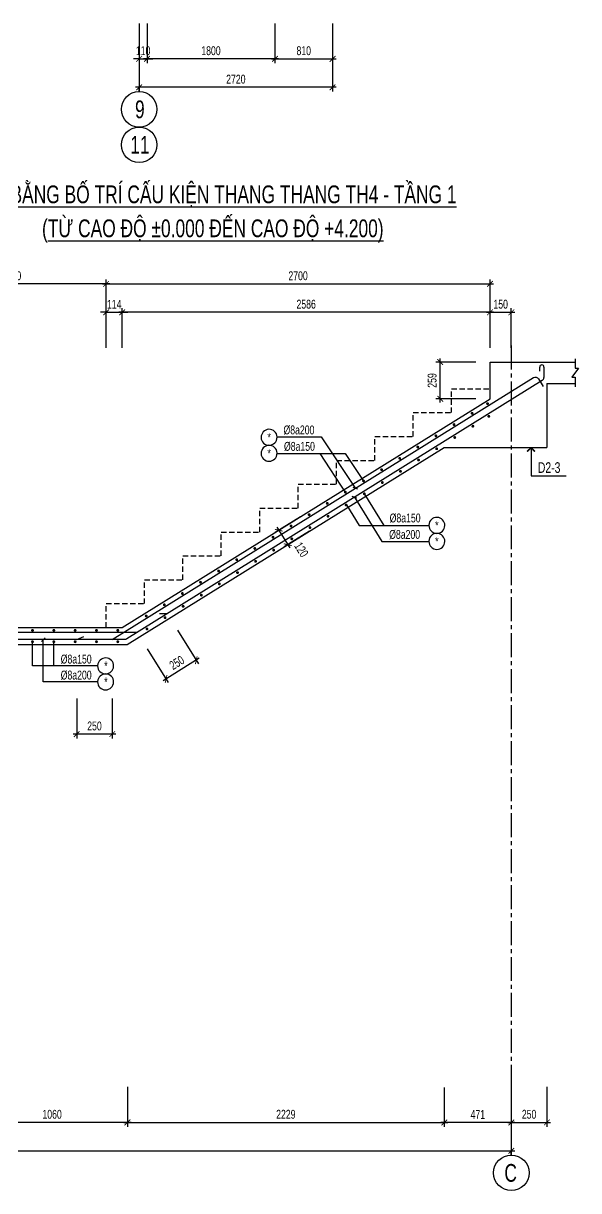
# Model space of a CAD drawing. Header units: millimetres. Extents: x -77370 to 109412, y -14880 to 214694.
# Drawn here: x 14428 to 22239, y 5794 to 22222 of the extents above; entities that cross this region are included whole.
import ezdxf
from ezdxf.enums import TextEntityAlignment as Align

# ---------------------------------------------------------------- set-up
doc = ezdxf.new("R2010")
doc.units = ezdxf.units.MM
doc.header["$LTSCALE"] = 300
doc.header["$MEASUREMENT"] = 0
doc.header["$PDMODE"] = 66
doc.linetypes.add('CENTER2', pattern=[1.125, 0.75, -0.125, 0.125, -0.125])
doc.linetypes.add('HIDDEN', pattern=[0.375, 0.25, -0.125])
doc.layers.get('0').update_dxf_attribs({"linetype": 'CONTINUOUS'})
doc.layers.get('DEFPOINTS').update_dxf_attribs({"linetype": 'CONTINUOUS'})
for name, color, linetype in [('CDC.01.AXIS', 160, 'CENTER2'), ('CDC.02.DIM', 1, 'CONTINUOUS'), ('CDC.03.BORDER', 3, 'CONTINUOUS'), ('CDC.04.HIDDEN', 8, 'HIDDEN'), ('CDC.05.STEEL', 4, 'CONTINUOUS'), ('CDC.06.TEXT', 2, 'CONTINUOUS'), ('CDC.11.NOTE', 8, 'CONTINUOUS'), ('CDC.14.STEELNUM', 2, 'CONTINUOUS'), ('KCS_SNODE', 6, 'CONTINUOUS')]:
    doc.layers.add(name, color=color, linetype=linetype)
doc.styles.add('KCS_SMTEXT', font='arial.ttf', dxfattribs={"width": 0.7})
doc.styles.add('SMTEXT', font='arial.ttf', dxfattribs={"width": 0.7})
doc.dimstyles.new('KCS_DIM25', dxfattribs={"dimscale": 2, "dimtxt": 62.5, "dimasz": 40, "dimexe": 30, "dimexo": 0, "dimgap": 25, "dimtad": 1, "dimdec": 0, "dimlfac": 0.5, "dimzin": 13, "dimdsep": 46, "dimtxsty": 'KCS_SMTEXT', "dimblk": 'ARCHTICK', "dimcen": 0, "dimdle": 25, "dimclrd": 1, "dimclre": 1, "dimclrt": 2, "dimadec": 0, "dimazin": 0, "dimtfac": 1, "dimtdec": 0, "dimtix": 1, "dimtmove": 2, "dimatfit": 3, "dimfxl": 1, "dimtolj": 1, "dimtzin": 13, "dimarcsym": 0})
doc.dimstyles.new('KCS_DIM50', dxfattribs={"dimscale": 2, "dimtxt": 62.5, "dimasz": 40, "dimexe": 30, "dimexo": 0, "dimgap": 25, "dimtad": 1, "dimdec": 0, "dimzin": 13, "dimdsep": 46, "dimtxsty": 'KCS_SMTEXT', "dimblk": 'ARCHTICK', "dimcen": 0, "dimdle": 25, "dimclrd": 1, "dimclre": 1, "dimclrt": 2, "dimadec": 0, "dimazin": 0, "dimtfac": 1, "dimtdec": 0, "dimtix": 1, "dimtmove": 2, "dimatfit": 3, "dimfxl": 1, "dimtolj": 1, "dimtzin": 13, "dimarcsym": 0})

# ---------------------------------------------------------------- blocks, each defined once
blk = doc.blocks.new('_ArchTick')
at = {"color": 0, "linetype": 'ByBlock', "const_width": 0.15}
blk.add_lwpolyline([(-0.5, -0.5), (0.5, 0.5)], dxfattribs=at)
blk = doc.blocks.new('*D220')
at = {"layer": 'CDC.02.DIM', "color": 1, "lineweight": -2, "transparency": 16777216}
for p, q in [((16057, 22222), (16057, 21262)), ((18777, 22222), (18777, 21262)), ((18827, 21322), (16007, 21322))]:
    blk.add_line(p, q, dxfattribs=at)
at = {"layer": 'DEFPOINTS', "color": 0, "transparency": 16777216}
for p in [(16057, 22222), (18777, 22222), (16057, 21322)]:
    blk.add_point(p, dxfattribs=at)
at = {"layer": 'CDC.02.DIM', "color": 1, "lineweight": -2, "transparency": 16777216, "xscale": 80, "yscale": 80, "zscale": 80, "rotation": 180}
blk.add_blockref('_ArchTick', (16057, 21322), dxfattribs=at)
at = {"layer": 'CDC.02.DIM', "color": 1, "lineweight": -2, "transparency": 16777216, "xscale": 80, "yscale": 80, "zscale": 80}
blk.add_blockref('_ArchTick', (18777, 21322), dxfattribs=at)
at = {"layer": 'CDC.02.DIM', "color": 2, "transparency": 16777216, "insert": (17417, 21436), "char_height": 125, "attachment_point": 5, "style": 'KCS_SMTEXT'}
blk.add_mtext('\\A1;2720', dxfattribs=at)
blk = doc.blocks.new('*D221')
at = {"layer": 'CDC.02.DIM', "color": 1, "lineweight": -2, "transparency": 16777216}
for p, q in [((16057, 22222), (16057, 21662)), ((16167, 22222), (16167, 21662)), ((16057, 21722), (15977, 21722)), ((16057, 21722), (16167, 21722)), ((16167, 21722), (16247, 21722))]:
    blk.add_line(p, q, dxfattribs=at)
at = {"layer": 'DEFPOINTS', "color": 0, "transparency": 16777216}
for p in [(16057, 22222), (16167, 22222), (16167, 21722)]:
    blk.add_point(p, dxfattribs=at)
at = {"layer": 'CDC.02.DIM', "color": 1, "lineweight": -2, "transparency": 16777216, "xscale": 80, "yscale": 80, "zscale": 80}
blk.add_blockref('_ArchTick', (16057, 21722), dxfattribs=at)
at = {"layer": 'CDC.02.DIM', "color": 1, "lineweight": -2, "transparency": 16777216, "xscale": 80, "yscale": 80, "zscale": 80, "rotation": 180}
blk.add_blockref('_ArchTick', (16167, 21722), dxfattribs=at)
at = {"layer": 'CDC.02.DIM', "color": 2, "transparency": 16777216, "insert": (16112, 21836), "char_height": 125, "attachment_point": 5, "style": 'KCS_SMTEXT'}
blk.add_mtext('\\A1;110', dxfattribs=at)
blk = doc.blocks.new('*D228')
at = {"layer": 'CDC.02.DIM', "color": 1, "lineweight": -2, "transparency": 16777216}
for p, q in [((16167, 22222), (16167, 21662)), ((17967, 22222), (17967, 21662)), ((18017, 21722), (16117, 21722))]:
    blk.add_line(p, q, dxfattribs=at)
at = {"layer": 'DEFPOINTS', "color": 0, "transparency": 16777216}
for p in [(16167, 22222), (17967, 22222), (16167, 21722)]:
    blk.add_point(p, dxfattribs=at)
at = {"layer": 'CDC.02.DIM', "color": 1, "lineweight": -2, "transparency": 16777216, "xscale": 80, "yscale": 80, "zscale": 80, "rotation": 180}
blk.add_blockref('_ArchTick', (16167, 21722), dxfattribs=at)
at = {"layer": 'CDC.02.DIM', "color": 1, "lineweight": -2, "transparency": 16777216, "xscale": 80, "yscale": 80, "zscale": 80}
blk.add_blockref('_ArchTick', (17967, 21722), dxfattribs=at)
at = {"layer": 'CDC.02.DIM', "color": 2, "transparency": 16777216, "insert": (17067, 21836), "char_height": 125, "attachment_point": 5, "style": 'KCS_SMTEXT'}
blk.add_mtext('\\A1;1800', dxfattribs=at)
blk = doc.blocks.new('*D328')
at = {"layer": 'CDC.02.DIM', "color": 1, "lineweight": -2, "transparency": 16777216}
for p, q in [((15592, 17655), (15592, 18615)), ((20992, 17655), (20992, 18615)), ((15542, 18555), (21042, 18555))]:
    blk.add_line(p, q, dxfattribs=at)
at = {"layer": 'DEFPOINTS', "color": 0, "transparency": 16777216}
for p in [(20992, 18555), (15592, 17655), (20992, 17655)]:
    blk.add_point(p, dxfattribs=at)
at = {"layer": 'CDC.02.DIM', "color": 1, "lineweight": -2, "transparency": 16777216, "xscale": 80, "yscale": 80, "zscale": 80, "rotation": 180}
blk.add_blockref('_ArchTick', (15592, 18555), dxfattribs=at)
at = {"layer": 'CDC.02.DIM', "color": 1, "lineweight": -2, "transparency": 16777216, "xscale": 80, "yscale": 80, "zscale": 80}
blk.add_blockref('_ArchTick', (20992, 18555), dxfattribs=at)
at = {"layer": 'CDC.02.DIM', "color": 2, "transparency": 16777216, "insert": (18292, 18669), "char_height": 125, "attachment_point": 5, "style": 'KCS_SMTEXT'}
blk.add_mtext('\\A1;2700', dxfattribs=at)
blk = doc.blocks.new('*D329')
at = {"layer": 'CDC.02.DIM', "color": 1, "lineweight": -2, "transparency": 16777216}
for p, q in [((4692, 7254), (4692, 6294)), ((21292, 7254), (21292, 6294)), ((4642, 6354), (21342, 6354))]:
    blk.add_line(p, q, dxfattribs=at)
at = {"layer": 'DEFPOINTS', "color": 0, "transparency": 16777216}
for p in [(4692, 7254), (21292, 7254), (21292, 6354)]:
    blk.add_point(p, dxfattribs=at)
at = {"layer": 'CDC.02.DIM', "color": 1, "lineweight": -2, "transparency": 16777216, "xscale": 80, "yscale": 80, "zscale": 80, "rotation": 180}
blk.add_blockref('_ArchTick', (4692, 6354), dxfattribs=at)
at = {"layer": 'CDC.02.DIM', "color": 1, "lineweight": -2, "transparency": 16777216, "xscale": 80, "yscale": 80, "zscale": 80}
blk.add_blockref('_ArchTick', (21292, 6354), dxfattribs=at)
at = {"layer": 'CDC.02.DIM', "color": 2, "transparency": 16777216, "insert": (12992, 6468), "char_height": 125, "attachment_point": 5, "style": 'KCS_SMTEXT'}
blk.add_mtext('\\A1;8300', dxfattribs=at)
blk = doc.blocks.new('*D203')
at = {"layer": 'CDC.02.DIM', "color": 1, "lineweight": -2, "transparency": 16777216}
for p, q in [((20349, 7244), (20349, 6694)), ((21292, 7254), (21292, 6694)), ((21342, 6754), (20299, 6754))]:
    blk.add_line(p, q, dxfattribs=at)
at = {"layer": 'DEFPOINTS', "color": 0, "transparency": 16777216}
for p in [(20349, 7244), (21292, 7254), (20349, 6754)]:
    blk.add_point(p, dxfattribs=at)
at = {"layer": 'CDC.02.DIM', "color": 1, "lineweight": -2, "transparency": 16777216, "xscale": 80, "yscale": 80, "zscale": 80, "rotation": 180}
blk.add_blockref('_ArchTick', (20349, 6754), dxfattribs=at)
at = {"layer": 'CDC.02.DIM', "color": 1, "lineweight": -2, "transparency": 16777216, "xscale": 80, "yscale": 80, "zscale": 80}
blk.add_blockref('_ArchTick', (21292, 6754), dxfattribs=at)
at = {"layer": 'CDC.02.DIM', "color": 2, "transparency": 16777216, "insert": (20821, 6867), "char_height": 125, "attachment_point": 5, "style": 'KCS_SMTEXT'}
blk.add_mtext('\\A1;471', dxfattribs=at)
blk = doc.blocks.new('*D332')
at = {"layer": 'CDC.02.DIM', "color": 1, "lineweight": -2, "transparency": 16777216}
for p, q in [((13772, 7254), (13772, 6694)), ((15892, 7254), (15892, 6694)), ((15942, 6754), (13722, 6754))]:
    blk.add_line(p, q, dxfattribs=at)
at = {"layer": 'DEFPOINTS', "color": 0, "transparency": 16777216}
for p in [(13772, 7254), (15892, 7254), (13772, 6754)]:
    blk.add_point(p, dxfattribs=at)
at = {"layer": 'CDC.02.DIM', "color": 1, "lineweight": -2, "transparency": 16777216, "xscale": 80, "yscale": 80, "zscale": 80, "rotation": 180}
blk.add_blockref('_ArchTick', (13772, 6754), dxfattribs=at)
at = {"layer": 'CDC.02.DIM', "color": 1, "lineweight": -2, "transparency": 16777216, "xscale": 80, "yscale": 80, "zscale": 80}
blk.add_blockref('_ArchTick', (15892, 6754), dxfattribs=at)
at = {"layer": 'CDC.02.DIM', "color": 2, "transparency": 16777216, "insert": (14832, 6868), "char_height": 125, "attachment_point": 5, "style": 'KCS_SMTEXT'}
blk.add_mtext('\\A1;1060', dxfattribs=at)
blk = doc.blocks.new('*D335')
at = {"layer": 'CDC.02.DIM', "color": 1, "lineweight": -2, "transparency": 16777216}
for p, q in [((12932, 17655), (12932, 18615)), ((15592, 17655), (15592, 18615)), ((15642, 18555), (12882, 18555))]:
    blk.add_line(p, q, dxfattribs=at)
at = {"layer": 'DEFPOINTS', "color": 0, "transparency": 16777216}
for p in [(12932, 18555), (12932, 17655), (15592, 17655)]:
    blk.add_point(p, dxfattribs=at)
at = {"layer": 'CDC.02.DIM', "color": 1, "lineweight": -2, "transparency": 16777216, "xscale": 80, "yscale": 80, "zscale": 80, "rotation": 180}
blk.add_blockref('_ArchTick', (12932, 18555), dxfattribs=at)
at = {"layer": 'CDC.02.DIM', "color": 1, "lineweight": -2, "transparency": 16777216, "xscale": 80, "yscale": 80, "zscale": 80}
blk.add_blockref('_ArchTick', (15592, 18555), dxfattribs=at)
at = {"layer": 'CDC.02.DIM', "color": 2, "transparency": 16777216, "insert": (14262, 18669), "char_height": 125, "attachment_point": 5, "style": 'KCS_SMTEXT'}
blk.add_mtext('\\A1;1330', dxfattribs=at)
blk = doc.blocks.new('*D345')
at = {"layer": 'CDC.02.DIM', "color": 1, "lineweight": -2, "transparency": 16777216}
for p, q in [((18325, 15278), (17969, 15057)), ((17994, 15131), (18174, 14842)), ((18452, 15074), (18096, 14853))]:
    blk.add_line(p, q, dxfattribs=at)
at = {"layer": 'DEFPOINTS', "color": 0, "transparency": 16777216}
for p in [(18325, 15278), (18452, 15074), (18147, 14885)]:
    blk.add_point(p, dxfattribs=at)
at = {"layer": 'CDC.02.DIM', "color": 1, "lineweight": -2, "transparency": 16777216, "xscale": 80, "yscale": 80, "zscale": 80}
for p, rotation in [((18020, 15089), 121.890791767614), ((18147, 14885), 301.890791767614)]:
    blk.add_blockref('_ArchTick', p, dxfattribs=dict(at, rotation=rotation))
at = {"layer": 'CDC.02.DIM', "color": 2, "transparency": 16777216, "insert": (18338, 14815), "char_height": 125, "attachment_point": 5, "rotation": 301.8908, "style": 'KCS_SMTEXT'}
blk.add_mtext('\\A1;120', dxfattribs=at)
blk = doc.blocks.new('*D350')
at = {"layer": 'CDC.02.DIM', "color": 1, "lineweight": -2, "transparency": 16777216}
for p, q in [((15178, 12719), (15178, 12159)), ((15678, 12719), (15678, 12159)), ((15728, 12219), (15128, 12219))]:
    blk.add_line(p, q, dxfattribs=at)
at = {"layer": 'DEFPOINTS', "color": 0, "transparency": 16777216}
for p in [(15178, 12719), (15678, 12719), (15178, 12219)]:
    blk.add_point(p, dxfattribs=at)
at = {"layer": 'CDC.02.DIM', "color": 1, "lineweight": -2, "transparency": 16777216, "xscale": 80, "yscale": 80, "zscale": 80, "rotation": 180}
blk.add_blockref('_ArchTick', (15178, 12219), dxfattribs=at)
at = {"layer": 'CDC.02.DIM', "color": 1, "lineweight": -2, "transparency": 16777216, "xscale": 80, "yscale": 80, "zscale": 80}
blk.add_blockref('_ArchTick', (15678, 12219), dxfattribs=at)
at = {"layer": 'CDC.02.DIM', "color": 2, "transparency": 16777216, "insert": (15428, 12333), "char_height": 125, "attachment_point": 5, "style": 'KCS_SMTEXT'}
blk.add_mtext('\\A1;250', dxfattribs=at)
blk = doc.blocks.new('*D202')
at = {"layer": 'CDC.02.DIM', "color": 1, "lineweight": -2, "transparency": 16777216}
for p, q in [((15892, 7254), (15892, 6694)), ((20349, 7244), (20349, 6694)), ((15842, 6754), (20399, 6754))]:
    blk.add_line(p, q, dxfattribs=at)
at = {"layer": 'DEFPOINTS', "color": 0, "transparency": 16777216}
for p in [(15892, 7254), (20349, 7244), (20349, 6754)]:
    blk.add_point(p, dxfattribs=at)
at = {"layer": 'CDC.02.DIM', "color": 1, "lineweight": -2, "transparency": 16777216, "xscale": 80, "yscale": 80, "zscale": 80, "rotation": 180}
blk.add_blockref('_ArchTick', (15892, 6754), dxfattribs=at)
at = {"layer": 'CDC.02.DIM', "color": 1, "lineweight": -2, "transparency": 16777216, "xscale": 80, "yscale": 80, "zscale": 80}
blk.add_blockref('_ArchTick', (20349, 6754), dxfattribs=at)
at = {"layer": 'CDC.02.DIM', "color": 2, "transparency": 16777216, "insert": (18120, 6868), "char_height": 125, "attachment_point": 5, "style": 'KCS_SMTEXT'}
blk.add_mtext('\\A1;2229', dxfattribs=at)
blk = doc.blocks.new('*D400')
at = {"layer": 'CDC.02.DIM', "color": 1, "lineweight": -2, "transparency": 16777216}
for p, q in [((16596, 13684), (16891, 13208)), ((16171, 13420), (16467, 12944)), ((16902, 13286), (16393, 12969))]:
    blk.add_line(p, q, dxfattribs=at)
at = {"layer": 'DEFPOINTS', "color": 0, "transparency": 16777216}
for p in [(16596, 13684), (16171, 13420), (16435, 12995)]:
    blk.add_point(p, dxfattribs=at)
at = {"layer": 'CDC.02.DIM', "color": 1, "lineweight": -2, "transparency": 16777216, "xscale": 80, "yscale": 80, "zscale": 80}
for p, rotation in [((16860, 13259), 31.89079179731521), ((16435, 12995), 211.8907917973152)]:
    blk.add_blockref('_ArchTick', p, dxfattribs=dict(at, rotation=rotation))
at = {"layer": 'CDC.02.DIM', "color": 2, "transparency": 16777216, "insert": (16587, 13224), "char_height": 125, "attachment_point": 5, "rotation": 31.8908, "style": 'KCS_SMTEXT'}
blk.add_mtext('\\A1;250', dxfattribs=at)
blk = doc.blocks.new('*D403')
at = {"layer": 'CDC.02.DIM', "color": 1, "lineweight": -2, "transparency": 16777216}
for p, q in [((21292, 7254), (21292, 6694)), ((21792, 7254), (21792, 6694)), ((21242, 6754), (21842, 6754))]:
    blk.add_line(p, q, dxfattribs=at)
at = {"layer": 'DEFPOINTS', "color": 0, "transparency": 16777216}
for p in [(21292, 7254), (21792, 7254), (21792, 6754)]:
    blk.add_point(p, dxfattribs=at)
at = {"layer": 'CDC.02.DIM', "color": 1, "lineweight": -2, "transparency": 16777216, "xscale": 80, "yscale": 80, "zscale": 80, "rotation": 180}
blk.add_blockref('_ArchTick', (21292, 6754), dxfattribs=at)
at = {"layer": 'CDC.02.DIM', "color": 1, "lineweight": -2, "transparency": 16777216, "xscale": 80, "yscale": 80, "zscale": 80}
blk.add_blockref('_ArchTick', (21792, 6754), dxfattribs=at)
at = {"layer": 'CDC.02.DIM', "color": 2, "transparency": 16777216, "insert": (21542, 6868), "char_height": 125, "attachment_point": 5, "style": 'KCS_SMTEXT'}
blk.add_mtext('\\A1;250', dxfattribs=at)
blk = doc.blocks.new('*D230')
at = {"layer": 'CDC.02.DIM', "color": 1, "lineweight": -2, "transparency": 16777216}
for p, q in [((17967, 22222), (17967, 21662)), ((18777, 22222), (18777, 21662)), ((17917, 21722), (18827, 21722))]:
    blk.add_line(p, q, dxfattribs=at)
at = {"layer": 'DEFPOINTS', "color": 0, "transparency": 16777216}
for p in [(17967, 22222), (18777, 22222), (18777, 21722)]:
    blk.add_point(p, dxfattribs=at)
at = {"layer": 'CDC.02.DIM', "color": 1, "lineweight": -2, "transparency": 16777216, "xscale": 80, "yscale": 80, "zscale": 80, "rotation": 180}
blk.add_blockref('_ArchTick', (17967, 21722), dxfattribs=at)
at = {"layer": 'CDC.02.DIM', "color": 1, "lineweight": -2, "transparency": 16777216, "xscale": 80, "yscale": 80, "zscale": 80}
blk.add_blockref('_ArchTick', (18777, 21722), dxfattribs=at)
at = {"layer": 'CDC.02.DIM', "color": 2, "transparency": 16777216, "insert": (18372, 21836), "char_height": 125, "attachment_point": 5, "style": 'KCS_SMTEXT'}
blk.add_mtext('\\A1;810', dxfattribs=at)
blk = doc.blocks.new('*D1447')
at = {"layer": 'CDC.02.DIM', "color": 1, "lineweight": -2, "transparency": 16777216}
for p, q in [((15592, 18155), (15512, 18155)), ((15592, 17655), (15592, 18215)), ((15592, 18155), (15819, 18155)), ((15819, 17655), (15819, 18215)), ((15819, 18155), (15899, 18155))]:
    blk.add_line(p, q, dxfattribs=at)
at = {"layer": 'DEFPOINTS', "color": 0, "transparency": 16777216}
for p in [(15819, 18155), (15592, 17655), (15819, 17655)]:
    blk.add_point(p, dxfattribs=at)
at = {"layer": 'CDC.02.DIM', "color": 1, "lineweight": -2, "transparency": 16777216, "xscale": 80, "yscale": 80, "zscale": 80}
blk.add_blockref('_ArchTick', (15592, 18155), dxfattribs=at)
at = {"layer": 'CDC.02.DIM', "color": 1, "lineweight": -2, "transparency": 16777216, "xscale": 80, "yscale": 80, "zscale": 80, "rotation": 180}
blk.add_blockref('_ArchTick', (15819, 18155), dxfattribs=at)
at = {"layer": 'CDC.02.DIM', "color": 2, "transparency": 16777216, "insert": (15706, 18268), "char_height": 125, "attachment_point": 5, "style": 'KCS_SMTEXT'}
blk.add_mtext('\\A1;114', dxfattribs=at)
blk = doc.blocks.new('*D1448')
at = {"layer": 'CDC.02.DIM', "color": 1, "lineweight": -2, "transparency": 16777216}
for p, q in [((21042, 18155), (15769, 18155)), ((15819, 17655), (15819, 18215)), ((20992, 17655), (20992, 18215))]:
    blk.add_line(p, q, dxfattribs=at)
at = {"layer": 'DEFPOINTS', "color": 0, "transparency": 16777216}
for p in [(15819, 18155), (15819, 17655), (20992, 17655)]:
    blk.add_point(p, dxfattribs=at)
at = {"layer": 'CDC.02.DIM', "color": 1, "lineweight": -2, "transparency": 16777216, "xscale": 80, "yscale": 80, "zscale": 80, "rotation": 180}
blk.add_blockref('_ArchTick', (15819, 18155), dxfattribs=at)
at = {"layer": 'CDC.02.DIM', "color": 1, "lineweight": -2, "transparency": 16777216, "xscale": 80, "yscale": 80, "zscale": 80}
blk.add_blockref('_ArchTick', (20992, 18155), dxfattribs=at)
at = {"layer": 'CDC.02.DIM', "color": 2, "transparency": 16777216, "insert": (18406, 18269), "char_height": 125, "attachment_point": 5, "style": 'KCS_SMTEXT'}
blk.add_mtext('\\A1;2586', dxfattribs=at)
blk = doc.blocks.new('*D1449')
at = {"layer": 'CDC.02.DIM', "color": 1, "lineweight": -2, "transparency": 16777216}
for p, q in [((20792, 17455), (20232, 17455)), ((20292, 16888), (20292, 17505)), ((20792, 16938), (20232, 16938))]:
    blk.add_line(p, q, dxfattribs=at)
at = {"layer": 'DEFPOINTS', "color": 0, "transparency": 16777216}
for p in [(20292, 17455), (20792, 17455), (20792, 16938)]:
    blk.add_point(p, dxfattribs=at)
at = {"layer": 'CDC.02.DIM', "color": 1, "lineweight": -2, "transparency": 16777216, "xscale": 80, "yscale": 80, "zscale": 80}
for p, rotation in [((20292, 17455), 90), ((20292, 16938), 270)]:
    blk.add_blockref('_ArchTick', p, dxfattribs=dict(at, rotation=rotation))
at = {"layer": 'CDC.02.DIM', "color": 2, "transparency": 16777216, "insert": (20178, 17196), "char_height": 125, "attachment_point": 5, "rotation": 90, "style": 'KCS_SMTEXT'}
blk.add_mtext('\\A1;259', dxfattribs=at)
blk = doc.blocks.new('*D1453')
at = {"layer": 'CDC.02.DIM', "color": 1, "lineweight": -2, "transparency": 16777216}
for p, q in [((20942, 18155), (21342, 18155)), ((20992, 17655), (20992, 18215)), ((21292, 17655), (21292, 18215))]:
    blk.add_line(p, q, dxfattribs=at)
at = {"layer": 'DEFPOINTS', "color": 0, "transparency": 16777216}
for p in [(21292, 18155), (20992, 17655), (21292, 17655)]:
    blk.add_point(p, dxfattribs=at)
at = {"layer": 'CDC.02.DIM', "color": 1, "lineweight": -2, "transparency": 16777216, "xscale": 80, "yscale": 80, "zscale": 80, "rotation": 180}
blk.add_blockref('_ArchTick', (20992, 18155), dxfattribs=at)
at = {"layer": 'CDC.02.DIM', "color": 1, "lineweight": -2, "transparency": 16777216, "xscale": 80, "yscale": 80, "zscale": 80}
blk.add_blockref('_ArchTick', (21292, 18155), dxfattribs=at)
at = {"layer": 'CDC.02.DIM', "color": 2, "transparency": 16777216, "insert": (21142, 18269), "char_height": 125, "attachment_point": 5, "style": 'KCS_SMTEXT'}
blk.add_mtext('\\A1;150', dxfattribs=at)

msp = doc.modelspace()

# ---------------------------------------------------------------- linework, layer by layer
at = {"layer": 'CDC.01.AXIS', "ltscale": 1.5}
msp.add_line((21292, 17688.4), (21292, 7254.1), dxfattribs=at)
at = {"layer": 'CDC.02.DIM'}
msp.add_line((16056.9, 21261.9), (16056.9, 21316.9), dxfattribs=at)
for centre in [(16056.9, 21011.9), (16056.9, 20511.9), (21292, 6044.1)]:
    msp.add_circle(centre, 250, dxfattribs=at)
at = {"layer": 'CDC.03.BORDER'}
for p, q in [((20992, 16937.6), (20992, 17454.9)), ((20992, 17454.9), (22192, 17454.9)), ((21792, 17154.9), (21792, 16254.9)), ((15819.2, 13718.9), (20992, 16937.6)), ((15887.7, 13478.9), (20349.2, 16254.9)), ((20349.2, 16254.9), (21792, 16254.9)), ((12932, 13718.9), (15819.2, 13718.9)), ((13767.7, 13478.9), (15887.7, 13478.9))]:
    msp.add_line(p, q, dxfattribs=at)
at = {"layer": 'CDC.03.BORDER', "elevation": 0}
msp.add_lwpolyline([(21792, 17154.9), (22192, 17154.9)], dxfattribs=at)
at = {"layer": 'CDC.04.HIDDEN', "elevation": 0}
msp.add_lwpolyline([(15592, 13718.9), (15592, 14054.9), (16132, 14054.9), (16132, 14390.9), (16672, 14390.9), (16672, 14726.9), (17212, 14726.9), (17212, 15062.9), (17752, 15062.9), (17752, 15398.9), (18292, 15398.9), (18292, 15734.9), (18832, 15734.9), (18832, 16070.9), (19372, 16070.9), (19372, 16406.9), (19912, 16406.9), (19912, 16742.9), (20452, 16742.9), (20452, 17078.9), (20992, 17078.9)], dxfattribs=at)
at = {"layer": 'CDC.05.STEEL'}
for p, q in [((21691.2, 17324.9), (21691.2, 17384.9)), ((21751.2, 17384.9), (21751.2, 17237.5)), ((16453, 13913.1), (16343, 13913.1)), ((15178.5, 13548.9), (15279.9, 13591.5))]:
    msp.add_line(p, q, dxfattribs=at)
at = {"layer": 'CDC.05.STEEL', "elevation": 0}
msp.add_lwpolyline([(21727.6, 17195.1), (15882.3, 13558, -0.1400549), (15851.7, 13548.9), (13002, 13548.9, -1), (13002, 13608.9), (13062, 13608.9)], format="xyb", dxfattribs=at)
at = {"layer": 'CDC.05.STEEL', "color": 4, "elevation": 0}
for points in [[(15678.5, 13548.9), (21604.2, 17236, -0.4142136), (21673.1, 17220), (21739.6, 17113)], [(16028.5, 13648.9), (13022, 13648.9, 0.4142136), (12972, 13598.9), (12972, 13066.2)]]:
    msp.add_lwpolyline(points, format="xyb", dxfattribs=at)
at = {"layer": 'CDC.05.STEEL'}
for centre, radius, start, end in [((21721.2, 17384.9), 30, 0, 180), ((21701.2, 17237.5), 50, 301.89079, 0)]:
    msp.add_arc(centre, radius, start, end, dxfattribs=at)
at = {"layer": 'CDC.11.NOTE'}
for p, q in [((17997, 16404.2), (18617.2, 16404.2)), ((18617.2, 16404.2), (19098.3, 15676.8)), ((17997.2, 16166.5), (18955.5, 16166.5)), ((18596.4, 16166.5), (18960.5, 15616)), ((18955.5, 16166.5), (19214.9, 15774.3)), ((18971.2, 15447.8), (19152.3, 15156.8)), ((19086.8, 15551.9), (19472.6, 14931.8)), ((19152.3, 15156.8), (20131.7, 15156.8)), ((19472.6, 14931.8), (20131.7, 14931.8)), ((21292, 6294.1), (21292, 6349.1))]:
    msp.add_line(p, q, dxfattribs=at)
at = {"layer": 'CDC.11.NOTE', "color": 1, "elevation": 0}
msp.add_lwpolyline([(22192, 17501.8), (22192, 17367.4), (22238.9, 17367.4), (22145.2, 17242.4), (22192, 17242.4), (22192, 17108)], dxfattribs=at)
at = {"layer": 'CDC.11.NOTE', "elevation": 0}
for points in [[(21569.5, 16254.9), (21622.6, 16201.9), (21619, 16198.3), (21569.5, 16249.9), (21520, 16198.3), (21516.5, 16201.9), (21569.5, 16254.9), (21569.5, 15854.1), (22062.9, 15854.1)], [(19216.8, 15612.3), (19500.7, 15156.8)], [(15472.6, 13178.9), (14558.2, 13178.9), (14558.2, 13528.9)], [(15472.6, 12953.9), (14706.2, 12953.9), (14706.2, 13548.9)], [(14857.8, 13178.9), (14857.8, 13528.9)]]:
    msp.add_lwpolyline(points, dxfattribs=at)
at = {"layer": 'CDC.11.NOTE', "color": 3, "elevation": 0}
for points in [[(19131.6, 15666.1), (19065, 15687.4)], [(19120.1, 15541.2), (19053.4, 15562.5)], [(14732.3, 13573.7), (14682.8, 13524.2)]]:
    msp.add_lwpolyline(points, dxfattribs=at)
at = {"layer": 'CDC.14.STEELNUM', "color": 8}
for centre, start, end in [((17884.8, 16396), 2.29244, 0), ((17884.8, 16171), 2.29244, 0), ((20244.2, 15156.8), 180, 177.70756), ((20244.2, 14931.8), 180, 177.70756), ((15585.1, 13178.9), 180, 177.70756), ((15585.1, 12953.9), 180, 177.70756)]:
    msp.add_arc(centre, 112.5, start, end, dxfattribs=at)
at = {"layer": 'KCS_SNODE', "const_width": 20, "elevation": 0}
for points in [[(20967.6, 16871.1, 1), (20948, 16867.2, 1)], [(20495.4, 16577.2, 1), (20475.8, 16573.4, 1)], [(20750.1, 16735.7, 1), (20730.5, 16731.9, 1)], [(20981, 16699.3, -1), (20968.8, 16683.4, -1)], [(20240.7, 16418.8, 1), (20221, 16414.9, 1)], [(20757.2, 16560.1, -1), (20745.1, 16544.2, -1)], [(19986, 16260.3, 1), (19966.3, 16256.4, 1)], [(20502.5, 16401.6, -1), (20490.4, 16385.7, -1)], [(19731.2, 16101.8, 1), (19711.6, 16097.9, 1)], [(20247.8, 16243.1, -1), (20235.7, 16227.2, -1)], [(19476.5, 15943.3, 1), (19456.9, 15939.4, 1)], [(19738.4, 15926.1, -1), (19726.3, 15910.2, -1)], [(19993.1, 16084.6, -1), (19981, 16068.7, -1)], [(19221.8, 15784.8, 1), (19202.2, 15781, 1)], [(19483.7, 15767.7, -1), (19471.5, 15751.7, -1)], [(18967.1, 15626.3, 1), (18947.5, 15622.5, 1)], [(19228.9, 15609.2, -1), (19216.8, 15593.2, -1)], [(18712.4, 15467.8, 1), (18692.7, 15464, 1)], [(18974.2, 15450.7, -1), (18962.1, 15434.8, -1)], [(18457.6, 15309.3, 1), (18438, 15305.5, 1)], [(18719.5, 15292.2, -1), (18707.4, 15276.3, -1)], [(18202.9, 15150.8, 1), (18183.3, 15147, 1)], [(18464.8, 15133.7, -1), (18452.7, 15117.8, -1)], [(17948.2, 14992.3, 1), (17928.6, 14988.5, 1)], [(18210.1, 14975.2, -1), (18198, 14959.3, -1)], [(17693.5, 14833.8, 1), (17673.9, 14830, 1)], [(17955.3, 14816.7, -1), (17943.2, 14800.8, -1)], [(17438.8, 14675.4, 1), (17419.2, 14671.5, 1)], [(17700.6, 14658.2, -1), (17688.5, 14642.3, -1)], [(17184.1, 14516.9, 1), (17164.4, 14513, 1)], [(17445.9, 14499.7, -1), (17433.8, 14483.8, -1)], [(16929.3, 14358.4, 1), (16909.7, 14354.5, 1)], [(17191.2, 14341.2, -1), (17179.1, 14325.3, -1)], [(16674.6, 14199.9, 1), (16655, 14196.1, 1)], [(16936.5, 14182.8, -1), (16924.4, 14166.8, -1)], [(16419.9, 14041.4, 1), (16400.3, 14037.6, 1)], [(16681.8, 14024.3, -1), (16669.7, 14008.3, -1)], [(16165.2, 13882.9, 1), (16145.6, 13879.1, 1)], [(16427, 13865.8, -1), (16414.9, 13849.9, -1)], [(14550.2, 13670.9, -1), (14562.2, 13686.9, -1)], [(14850.2, 13670.9, -1), (14862.2, 13686.9, -1)], [(15150.2, 13670.9, -1), (15162.2, 13686.9, -1)], [(15450.2, 13670.9, -1), (15462.2, 13686.9, -1)], [(15750.2, 13670.9, -1), (15762.2, 13686.9, -1)], [(16172.3, 13707.3, -1), (16160.2, 13691.4, -1)], [(14550.2, 13526.9, 1), (14562.2, 13510.9, 1)], [(14850.2, 13526.9, 1), (14862.2, 13510.9, 1)], [(15150.2, 13526.9, 1), (15162.2, 13510.9, 1)], [(15450.2, 13526.9, 1), (15462.2, 13510.9, 1)], [(15750.2, 13526.9, 1), (15762.2, 13510.9, 1)]]:
    msp.add_lwpolyline(points, format="xyb", close=True, dxfattribs=at)

# ---------------------------------------------------------------- texts
at = {"layer": 'CDC.02.DIM', "color": 4, "style": 'SMTEXT', "width": 0.7}
for s, p in [('9', (16066.3, 21011.9)), ('11', (16066.3, 20511.9)), ('C', (21282.5, 6044.1))]:
    msp.add_text(s, height=250, dxfattribs=at).set_placement(p, align=Align.MIDDLE)
at = {"layer": 'CDC.06.TEXT', "color": 4, "style": 'SMTEXT', "width": 0.7}
for s, p in [('%%UMẶT BẰNG BỐ TRÍ CẤU KIỆN THANG THANG TH4 - TẦNG 1', (17092.6, 19825.7)), ('(%%UTỪ CAO ĐỘ %%P0.000 ĐẾN CAO ĐỘ +4.200)', (17092.6, 19337.6))]:
    msp.add_text(s, height=250, dxfattribs=at).set_placement(p, align=Align.MIDDLE)
at = {"layer": 'CDC.06.TEXT', "color": 2, "linetype": 'ByBlock', "style": 'SMTEXT', "width": 0.7}
for s, p in [('%%C8a200', (18304.5, 16500)), ('%%C8a150', (18311.4, 16269)), ('%%C8a150', (19798, 15260.9)), ('%%C8a200', (19791.2, 15029.9)), ('%%C8a150', (15170.5, 13275.3)), ('%%C8a200', (15170.5, 13050.3))]:
    msp.add_text(s, height=125, dxfattribs=at).set_placement(p, align=Align.MIDDLE)
at = {"layer": 'CDC.06.TEXT', "style": 'SMTEXT', "width": 0.7}
msp.add_text('D2-3', height=150, dxfattribs=at).set_placement((21823.8, 15970.3), align=Align.MIDDLE)
at = {"layer": 'CDC.14.STEELNUM', "linetype": 'ByBlock', "style": 'SMTEXT', "width": 0.7}
for p in [(17884.8, 16396), (17884.8, 16171), (20244.2, 15156.8), (20244.2, 14931.8), (15589, 13178.9), (15589, 12953.9)]:
    msp.add_text('*', height=125, dxfattribs=at).set_placement(p, align=Align.MIDDLE)

# ---------------------------------------------------------------- dimensions: what is measured, and where the dimension line sits
at = {"layer": 'CDC.02.DIM'}
for base, p1, p2, dimstyle, picture, middle in [((16166.9, 21721.9), (16056.9, 22221.9), (16166.9, 22221.9), 'KCS_DIM50', '*D221', (16111.9, 21835.7)), ((18776.9, 21721.9), (17966.9, 22221.9), (18776.9, 22221.9), 'KCS_DIM50', '*D230', (18371.9, 21835.7)), ((12932, 18554.9), (15592, 17654.9), (12932, 17654.9), 'KCS_DIM25', '*D335', (14262, 18668.8)), ((15819.2, 18154.9), (20992, 17654.9), (15819.2, 17654.9), 'KCS_DIM25', '*D1448', (18405.6, 18268.7)), ((15178.5, 12219.1), (15678.5, 12719.1), (15178.5, 12719.1), 'KCS_DIM25', '*D350', (15428.5, 12332.9)), ((13771.7, 6754.1), (15891.7, 7254.1), (13771.7, 7254.1), 'KCS_DIM25', '*D332', (14831.7, 6867.9)), ((20349.2, 6754.1), (21292, 7254.1), (20349.2, 7244), 'KCS_DIM25', '*D203', (20820.6, 6866.8))]:
    dim = msp.add_linear_dim(base=base, p1=p1, p2=p2, dimstyle=dimstyle, dxfattribs=at)
    dim.commit()
    dim.dimension.update_dxf_attribs({"geometry": picture, "text_midpoint": middle})
for base, p1, p2, angle, dimstyle, picture, middle in [((16056.9, 21321.9), (18776.9, 22221.9), (16056.9, 22221.9), 180, 'KCS_DIM50', '*D220', (17416.9, 21435.7)), ((16166.9, 21721.9), (17966.9, 22221.9), (16166.9, 22221.9), 180, 'KCS_DIM50', '*D228', (17066.9, 21835.7)), ((20992, 18554.9), (15592, 17654.9), (20992, 17654.9), 180, 'KCS_DIM25', '*D328', (18292, 18668.7)), ((15819.2, 18154.9), (15592, 17654.9), (15819.2, 17654.9), 180, 'KCS_DIM25', '*D1447', (15705.6, 18267.7)), ((21292, 18154.9), (20992, 17654.9), (21292, 17654.9), 180, 'KCS_DIM25', '*D1453', (21142, 18268.7)), ((20292, 17454.9), (20792, 16937.6), (20792, 17454.9), 270, 'KCS_DIM25', '*D1449', (20178.2, 17196.2)), ((16435.3, 12995.1), (16595.6, 13683.8), (16171.1, 13419.7), 31.89079, 'KCS_DIM25', '*D400', (16587.4, 13223.8)), ((21292, 6354.1), (4692, 7254.1), (21292, 7254.1), 180, 'KCS_DIM25', '*D329', (12992, 6467.9)), ((20349.2, 6754.1), (15891.7, 7254.1), (20349.2, 7244), 180, 'KCS_DIM25', '*D202', (18120.5, 6867.9)), ((21792, 6754.1), (21292, 7254.1), (21792, 7254.1), 180, 'KCS_DIM25', '*D403', (21542, 6867.9))]:
    dim = msp.add_linear_dim(base=base, p1=p1, p2=p2, angle=angle, dimstyle=dimstyle, dxfattribs=at)
    dim.commit()
    dim.dimension.update_dxf_attribs({"geometry": picture, "text_midpoint": middle})
dim = msp.add_linear_dim(base=(18147.2, 14884.8), p1=(18325.2, 15278.2), p2=(18452, 15074.4), angle=121.89079, dimstyle='KCS_DIM25', dxfattribs=at)
dim.commit()
dim.dimension.update_dxf_attribs({"geometry": '*D345', "text_midpoint": (18338.1, 14814.7), "dimtype": 160})

doc.saveas('drawing.dxf')
